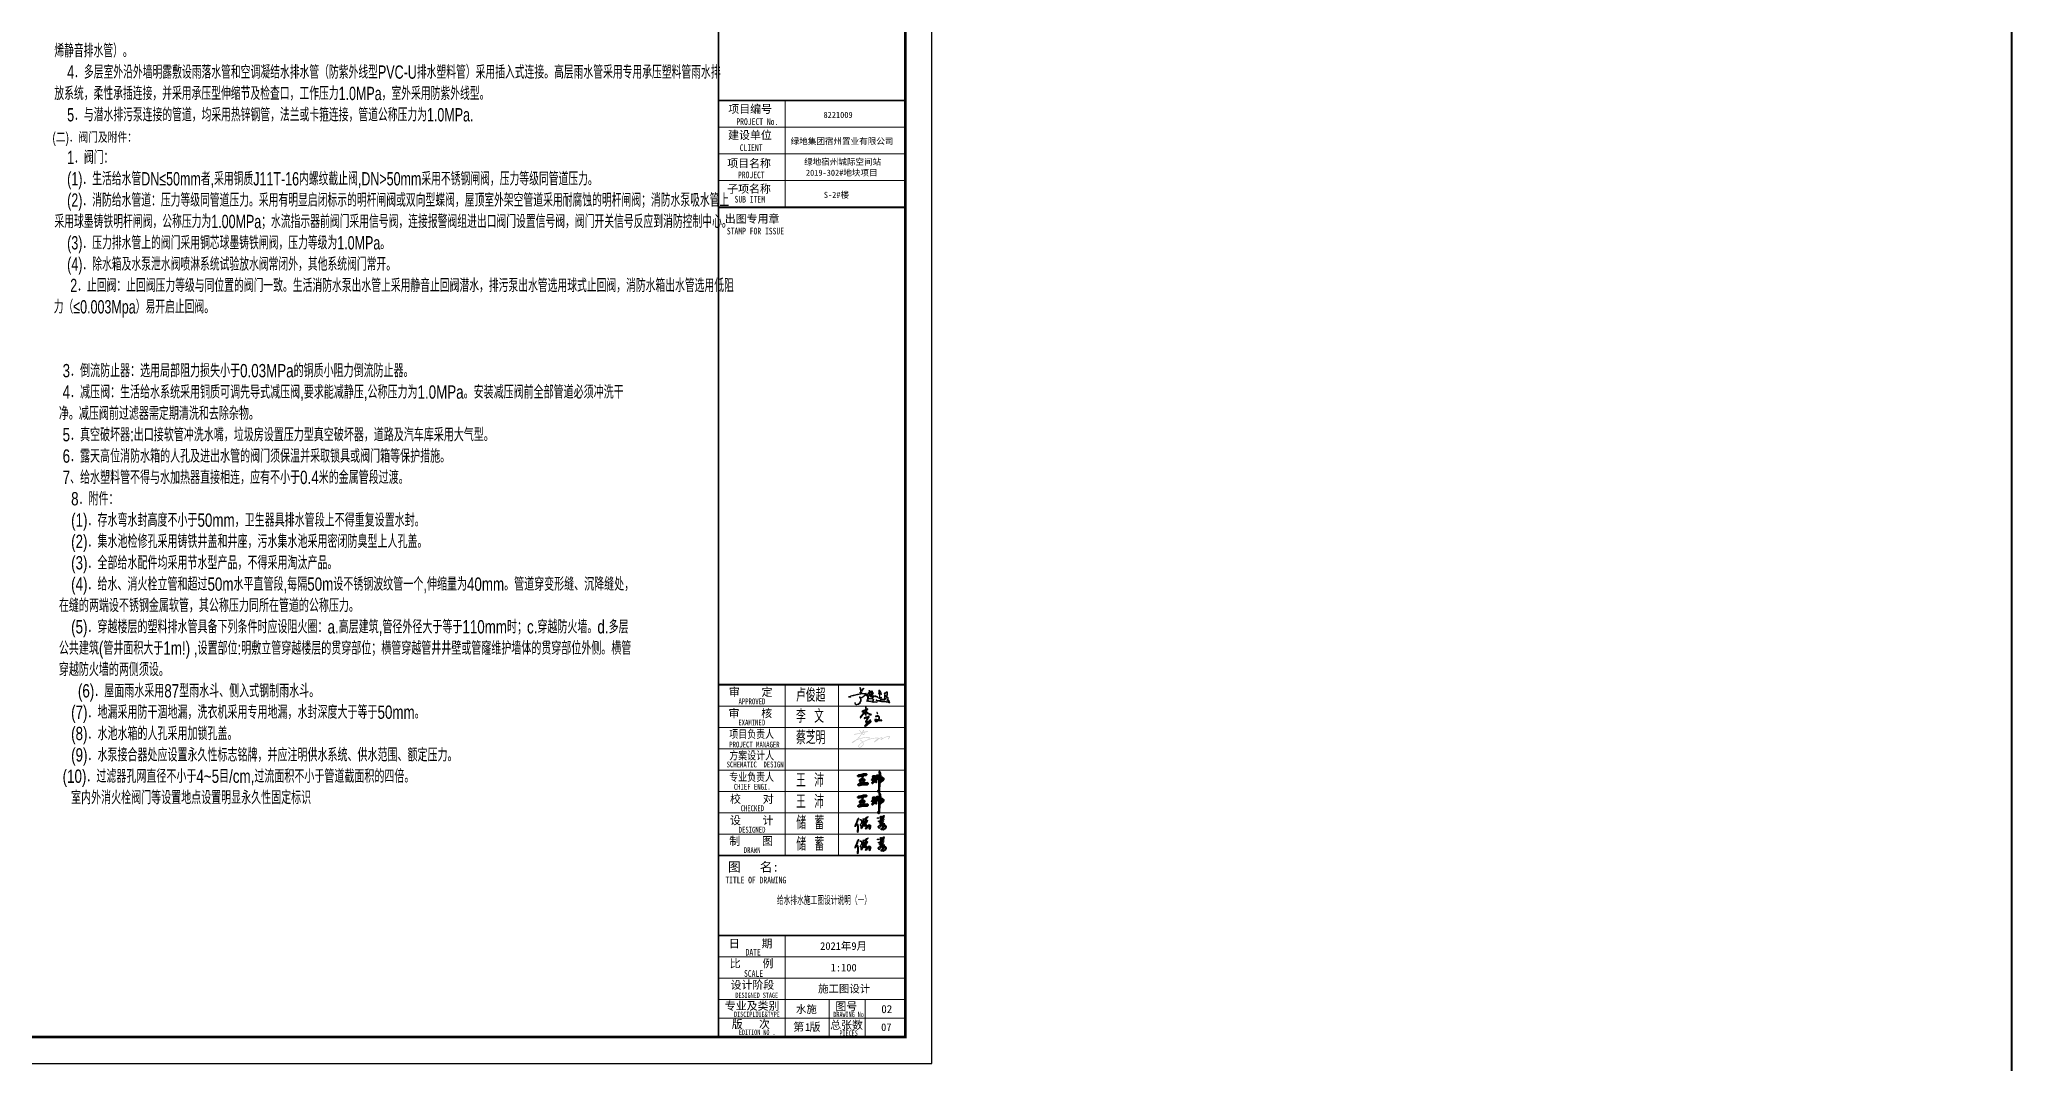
# Model space of a CAD drawing. Extents: x 1382187 to 1725648, y 860327 to 1571294.
# Drawn here: x 1523031 to 1596975, y 1357317 to 1395707 of the extents above; entities that cross this region are included whole.
import ezdxf
from ezdxf.enums import TextEntityAlignment as Align

# ---------------------------------------------------------------- set-up
doc = ezdxf.new("R2010")
doc.units = 0
doc.header["$LTSCALE"] = 1000
doc.header["$MEASUREMENT"] = 0
doc.linetypes.add('DASH', pattern=[0.35, 0.25, -0.1])
for name, color, linetype in [('0s_水标注', 7, 'Continuous'), ('C-Sheet-图框', 101, 'Continuous'), ('图框', 140, 'Continuous'), ('图签文字', 147, 'Continuous'), ('电子签名-李文', 7, 'DASH'), ('签名-水', 7, 'Continuous')]:
    doc.layers.add(name, color=color, linetype=linetype)
for name, color, linetype, lineweight in [('ZC', 6, 'Continuous', 40), ('图签', 147, 'Continuous', 18), ('签名', 7, 'Continuous', 18)]:
    doc.layers.add(name, color=color, linetype=linetype, lineweight=lineweight)
doc.styles.add('hztxt', font='a.shx', dxfattribs={"width": 0.75, "bigfont": 'hztxt.shx'})
doc.styles.add('宋体', font='', dxfattribs={"height": 50})
doc.styles.add('建筑图签-1', font='simhei.ttf', dxfattribs={"width": 0.7})
doc.styles.add('建筑图签-2', font='TXT.shx', dxfattribs={"width": 0.5, "bigfont": 'HZTXT.shx'})
doc.styles.get('宋体').set_extended_font_data('SimSun')

# ---------------------------------------------------------------- blocks, each defined once
blk = doc.blocks.new('GDGDGRDGDRGDR')
at = {"layer": '图框'}
blk.add_lwpolyline([(148133, -148204), (190183, -148204), (190183, -118504), (148133, -118504)], close=True, dxfattribs=at)
at = {"layer": '图框', "const_width": 50}
blk.add_lwpolyline([(149383, -147704), (189683, -147704), (189683, -119004), (149383, -119004)], close=True, dxfattribs=at)
blk = doc.blocks.new('ljc')
at = {"linetype": 'Continuous'}
h = blk.add_hatch(color=0, dxfattribs=at)
h.paths.add_polyline_path([(2023, 1568), (2019, 1564), (2020, 1562), (2024, 1562), (2022, 1552), (1955, 1538), (1933, 1530), (1930, 1527), (1929, 1525), (1931, 1523), (1944, 1524), (1946, 1526), (1942, 1528), (1960, 1535), (1967, 1535), (1975, 1538), (1985, 1539), (1998, 1543), (2010, 1544), (2018, 1547), (2025, 1546), (2035, 1549), (2061, 1550), (2052, 1537), (2042, 1528), (2028, 1521), (2023, 1521), (2018, 1526), (2015, 1527), (2013, 1525), (2013, 1521), (2019, 1516), (2022, 1508), (2022, 1494), (2012, 1477), (2000, 1469), (1988, 1467), (1982, 1473), (1980, 1480), (1978, 1482), (1978, 1475), (1981, 1468), (1988, 1463), (1994, 1463), (2005, 1467), (2018, 1478), (2027, 1493), (2028, 1504), (2025, 1517), (2033, 1518), (2054, 1533), (2067, 1549), (2067, 1552), (2064, 1555), (2029, 1553), (2036, 1575), (2049, 1591), (2047, 1593), (2043, 1592), (2028, 1573), (2025, 1589), (2021, 1597), (2018, 1599), (2017, 1597), (2020, 1590)])
h.paths.add_polyline_path([(2081, 1522), (2081, 1528), (2075, 1541), (2093, 1562), (2097, 1572), (2094, 1577), (2087, 1576), (2089, 1572), (2092, 1572), (2091, 1567), (2080, 1551), (2066, 1537), (2065, 1535), (2067, 1533), (2073, 1535), (2077, 1523), (2077, 1513), (2072, 1496), (2072, 1492), (2074, 1490), (2078, 1494), (2083, 1510), (2099, 1510), (2119, 1507), (2119, 1500), (2116, 1496), (2108, 1493), (2087, 1496), (2084, 1492), (2087, 1489), (2103, 1488), (2122, 1483), (2140, 1484), (2148, 1482), (2152, 1486), (2152, 1491), (2148, 1488), (2125, 1488), (2114, 1490), (2124, 1499), (2126, 1509), (2121, 1512), (2119, 1511), (2108, 1514), (2124, 1523), (2132, 1532), (2130, 1535), (2121, 1536), (2115, 1533), (2109, 1533), (2123, 1555), (2121, 1559), (2114, 1557), (2116, 1564), (2115, 1569), (2111, 1573), (2105, 1572), (2093, 1554)])
h.paths.add_polyline_path([(2089, 1535), (2097, 1535), (2112, 1551), (2116, 1552), (2111, 1543), (2099, 1528), (2101, 1526), (2114, 1528), (2121, 1531), (2124, 1530), (2118, 1524), (2101, 1515), (2084, 1514), (2084, 1518)], flags=16)
h.paths.add_polyline_path([(2093, 1537), (2095, 1540), (2103, 1546), (2096, 1537)], flags=16)
h.paths.add_polyline_path([(2093, 1544), (2094, 1549), (2106, 1568), (2109, 1569), (2111, 1567), (2108, 1554), (2104, 1550)], flags=16)
h.paths.add_polyline_path([(2141, 1534), (2138, 1533), (2137, 1531), (2142, 1527), (2155, 1522), (2158, 1523), (2153, 1528)])
h.paths.add_polyline_path([(2175, 1522), (2173, 1524), (2172, 1546), (2183, 1545), (2185, 1547), (2183, 1557), (2178, 1566), (2177, 1561), (2180, 1556), (2181, 1550), (2175, 1550), (2170, 1554), (2169, 1574), (2171, 1574), (2175, 1569), (2176, 1571), (2170, 1579), (2167, 1579), (2165, 1577), (2164, 1562), (2166, 1553), (2163, 1553), (2162, 1551), (2167, 1547), (2169, 1537), (2169, 1524), (2166, 1521), (2165, 1517), (2168, 1513), (2170, 1513), (2173, 1517), (2180, 1517), (2178, 1502), (2175, 1500), (2167, 1499), (2175, 1496), (2180, 1497), (2183, 1500), (2184, 1511), (2187, 1521), (2185, 1523)])
h.paths.add_polyline_path([(2233, 1542), (2233, 1564), (2231, 1567), (2215, 1558), (2210, 1557), (2206, 1552), (2211, 1548), (2211, 1551), (2229, 1560), (2228, 1542), (2227, 1537), (2224, 1533), (2220, 1534), (2213, 1542), (2211, 1543), (2209, 1541), (2209, 1508), (2189, 1508), (2187, 1506), (2191, 1503), (2213, 1503), (2217, 1511), (2222, 1516), (2232, 1518), (2234, 1513), (2234, 1505), (2227, 1505), (2232, 1502), (2232, 1500), (2228, 1497), (2229, 1493), (2239, 1495), (2243, 1489), (2243, 1486), (2212, 1492), (2189, 1492), (2179, 1494), (2176, 1496), (2167, 1496), (2164, 1498), (2154, 1499), (2147, 1503), (2144, 1503), (2143, 1501), (2144, 1498), (2153, 1494), (2174, 1491), (2186, 1487), (2211, 1487), (2222, 1484), (2230, 1484), (2243, 1480), (2249, 1480), (2251, 1482), (2244, 1496), (2246, 1499), (2238, 1503), (2239, 1513), (2237, 1520), (2233, 1523), (2224, 1522), (2214, 1516), (2212, 1522), (2213, 1536), (2220, 1530), (2228, 1530), (2230, 1532)])
at = {"color": 0, "linetype": 'Continuous', "elevation": 16426272}
for points in [[(1930, 1527), (1929, 1525), (1931, 1523), (1944, 1524), (1946, 1526), (1942, 1528), (1960, 1535), (1967, 1535), (1975, 1538), (1985, 1539), (1998, 1543), (2010, 1544), (2018, 1547), (2025, 1546), (2035, 1549), (2061, 1550), (2052, 1537), (2042, 1528), (2028, 1521), (2023, 1521), (2018, 1526), (2015, 1527), (2013, 1525), (2013, 1521), (2019, 1516), (2022, 1508), (2022, 1494), (2012, 1477), (2000, 1469), (1988, 1467), (1982, 1473), (1980, 1480), (1978, 1482), (1978, 1475), (1981, 1468), (1988, 1463), (1994, 1463), (2005, 1467), (2018, 1478), (2027, 1493), (2028, 1504), (2025, 1517), (2033, 1518), (2054, 1533), (2067, 1549), (2067, 1552), (2064, 1555), (2029, 1553), (2036, 1575), (2049, 1591), (2047, 1593), (2043, 1592), (2028, 1573), (2025, 1589), (2021, 1597), (2018, 1599), (2017, 1597), (2020, 1590), (2023, 1568), (2019, 1564), (2020, 1562), (2024, 1562), (2022, 1552), (1955, 1538), (1933, 1530), (1930, 1527)], [(2016, 1561), (2015, 1560), (2017, 1560), (2016, 1561)], [(2017, 1562), (2016, 1561), (2019, 1561), (2017, 1562)], [(2066, 1537), (2065, 1535), (2067, 1533), (2073, 1535), (2077, 1523), (2077, 1513), (2072, 1496), (2072, 1492), (2074, 1490), (2078, 1494), (2083, 1510), (2099, 1510), (2119, 1507), (2119, 1500), (2116, 1496), (2108, 1493), (2087, 1496), (2084, 1492), (2087, 1489), (2103, 1488), (2122, 1483), (2140, 1484), (2148, 1482), (2152, 1486), (2152, 1491), (2148, 1488), (2125, 1488), (2114, 1490), (2124, 1499), (2126, 1509), (2121, 1512), (2119, 1511), (2108, 1514), (2124, 1523), (2132, 1532), (2130, 1535), (2121, 1536), (2115, 1533), (2109, 1533), (2123, 1555), (2121, 1559), (2114, 1557), (2116, 1564), (2115, 1569), (2111, 1573), (2105, 1572), (2093, 1554), (2081, 1522), (2081, 1528), (2075, 1541), (2093, 1562), (2097, 1572), (2094, 1577), (2087, 1576), (2089, 1572), (2092, 1572), (2091, 1567), (2080, 1551), (2066, 1537)], [(2084, 1514), (2084, 1518), (2089, 1535), (2097, 1535), (2112, 1551), (2116, 1552), (2111, 1543), (2099, 1528), (2101, 1526), (2114, 1528), (2121, 1531), (2124, 1530), (2118, 1524), (2101, 1515), (2084, 1514)], [(2093, 1544), (2094, 1549), (2106, 1568), (2109, 1569), (2111, 1567), (2108, 1554), (2104, 1550), (2093, 1544)], [(2093, 1537), (2095, 1540), (2103, 1546), (2096, 1537), (2093, 1537)], [(2144, 1503), (2143, 1501), (2144, 1498), (2153, 1494), (2174, 1491), (2186, 1487), (2211, 1487), (2222, 1484), (2230, 1484), (2243, 1480), (2249, 1480), (2251, 1482), (2244, 1496), (2246, 1499), (2238, 1503), (2239, 1513), (2237, 1520), (2233, 1523), (2224, 1522), (2214, 1516), (2212, 1522), (2213, 1536), (2220, 1530), (2228, 1530), (2230, 1532), (2233, 1542), (2233, 1564), (2231, 1567), (2215, 1558), (2210, 1557), (2206, 1552), (2211, 1548), (2211, 1551), (2229, 1560), (2228, 1542), (2227, 1537), (2224, 1533), (2220, 1534), (2213, 1542), (2211, 1543), (2209, 1541), (2209, 1508), (2189, 1508), (2187, 1506), (2191, 1503), (2213, 1503), (2217, 1511), (2222, 1516), (2232, 1518), (2234, 1513), (2234, 1505), (2227, 1505), (2232, 1502), (2232, 1500), (2228, 1497), (2229, 1493), (2239, 1495), (2243, 1489), (2243, 1486), (2212, 1492), (2189, 1492), (2179, 1494), (2176, 1496), (2167, 1496), (2164, 1498), (2154, 1499), (2147, 1503), (2144, 1503)], [(2163, 1553), (2162, 1551), (2167, 1547), (2169, 1537), (2169, 1524), (2166, 1521), (2165, 1517), (2168, 1513), (2170, 1513), (2173, 1517), (2180, 1517), (2178, 1502), (2175, 1500), (2167, 1499), (2175, 1496), (2180, 1497), (2183, 1500), (2184, 1511), (2187, 1521), (2185, 1523), (2175, 1522), (2173, 1524), (2172, 1546), (2183, 1545), (2185, 1547), (2183, 1557), (2178, 1566), (2177, 1561), (2180, 1556), (2181, 1550), (2175, 1550), (2170, 1554), (2169, 1574), (2171, 1574), (2175, 1569), (2176, 1571), (2170, 1579), (2167, 1579), (2165, 1577), (2164, 1562), (2166, 1553), (2163, 1553)], [(2177, 1569), (2176, 1570), (2175, 1567), (2177, 1565), (2177, 1569)], [(2138, 1533), (2137, 1531), (2142, 1527), (2155, 1522), (2158, 1523), (2153, 1528), (2141, 1534), (2138, 1533)]]:
    blk.add_lwpolyline(points, dxfattribs=at)
blk = doc.blocks.new('A$C44B256A7')
at = {"layer": '电子签名-李文'}
h = blk.add_hatch(color=0, dxfattribs=at)
h.dxf.hatch_style = 1
h.paths.add_polyline_path([(934, -1198), (941, -1210), (956, -1216), (968, -1207), (992, -1199), (1012, -1194), (1037, -1192), (1054, -1200), (1076, -1215), (1093, -1230), (1096, -1243), (1095, -1265), (1092, -1286), (1086, -1310), (1075, -1335), (1059, -1365), (1039, -1388), (1024, -1405), (1007, -1416), (991, -1423), (973, -1429), (958, -1429), (945, -1423), (936, -1414), (927, -1402), (919, -1391), (910, -1376), (910, -1366), (915, -1361), (935, -1366), (957, -1369), (977, -1373), (1002, -1377), (1020, -1380), (1055, -1386), (1075, -1389), (1102, -1393), (1140, -1392), (1169, -1396), (1199, -1396), (1222, -1404), (1226, -1395), (1230, -1384), (1221, -1380), (1202, -1379), (1168, -1378), (1110, -1373), (1073, -1371), (1046, -1369), (997, -1351), (972, -1349), (946, -1344), (925, -1342), (903, -1340), (893, -1348), (890, -1366), (894, -1381), (897, -1390), (916, -1418), (935, -1434), (951, -1442), (978, -1445), (993, -1442), (1013, -1435), (1029, -1424), (1042, -1415), (1055, -1395), (1073, -1371), (1079, -1362), (1095, -1333), (1111, -1306), (1111, -1281), (1114, -1251), (1116, -1233), (1101, -1208), (1084, -1194), (1069, -1182), (1055, -1176), (1037, -1171), (1016, -1172), (990, -1176), (970, -1183), (958, -1186), (940, -1186), (934, -1191)])
h.paths.add_polyline_path([(987, -1030), (1007, -1049), (1020, -1066), (1032, -1071), (1036, -1064), (1030, -1052), (1020, -1039), (1013, -1028), (1006, -1017), (992, -1016), (986, -1024)])
h.paths.add_polyline_path([(395, -1278), (403, -1295), (420, -1295), (516, -1261), (580, -1237), (606, -1225), (604, -1242), (569, -1289), (521, -1338), (502, -1370), (469, -1415), (459, -1437), (466, -1461), (473, -1463), (505, -1473), (561, -1464), (589, -1463), (635, -1455), (656, -1452), (683, -1449), (699, -1446), (687, -1462), (666, -1475), (650, -1485), (642, -1496), (607, -1527), (583, -1544), (580, -1546), (575, -1557), (545, -1583), (532, -1592), (516, -1602), (509, -1608), (462, -1636), (449, -1640), (446, -1634), (474, -1608), (494, -1591), (506, -1568), (523, -1548), (531, -1543), (553, -1516), (584, -1491), (603, -1465), (635, -1430), (668, -1402), (694, -1383), (693, -1366), (669, -1376), (650, -1395), (619, -1417), (594, -1442), (569, -1472), (533, -1499), (492, -1545), (460, -1590), (425, -1625), (417, -1648), (432, -1658), (463, -1657), (488, -1643), (516, -1628), (543, -1606), (571, -1586), (603, -1554), (635, -1533), (664, -1502), (690, -1485), (715, -1464), (726, -1446), (732, -1424), (710, -1420), (656, -1427), (590, -1434), (534, -1446), (510, -1444), (492, -1444), (486, -1428), (519, -1384), (565, -1324), (604, -1274), (630, -1231), (626, -1201), (589, -1206), (563, -1218), (528, -1229), (519, -1232), (499, -1236), (473, -1243), (448, -1253), (428, -1261), (405, -1271), (394, -1276)])
edge = h.paths.add_edge_path()
edge.add_line((470, -744), (463, -751))
edge.add_line((479, -744), (470, -744))
edge.add_line((486, -757), (479, -744))
edge.add_line((488, -983), (488, -948))
edge.add_line((505, -985), (488, -983))
edge.add_line((531, -998), (505, -985))
edge.add_line((559, -1019), (531, -998))
edge.add_line((586, -1042), (559, -1019))
edge.add_line((649, -1079), (586, -1042))
edge.add_line((698, -1095), (649, -1079))
edge.add_line((735, -1105), (698, -1095))
edge.add_line((727, -1120), (735, -1105))
edge.add_line((692, -1122), (727, -1120))
edge.add_line((655, -1122), (692, -1122))
edge.add_line((675, -1107), (655, -1122))
edge.add_line((627, -1093), (675, -1107))
edge.add_line((570, -1058), (627, -1093))
edge.add_line((495, -1007), (570, -1058))
edge.add_line((490, -1012), (495, -1007))
edge.add_line((495, -1144), (490, -1012))
edge.add_line((491, -1152), (495, -1144))
edge.add_line((471, -1149), (491, -1152))
edge.add_line((413, -1057), (471, -1149))
edge.add_line((371, -1021), (413, -1057))
edge.add_line((341, -1002), (371, -1021))
edge.add_line((314, -991), (341, -1002))
edge.add_line((286, -969), (314, -991))
edge.add_line((297, -954), (286, -969))
edge.add_line((497, -860), (487, -865))
edge.add_line((563, -849), (497, -860))
edge.add_line((565, -866), (563, -849))
edge.add_line((448, -990), (471, -966))
edge.add_line((239, -1246), (448, -990))
edge.add_line((247, -1268), (239, -1246))
edge.add_line((227, -1272), (247, -1268))
edge.add_line((213, -1252), (227, -1272))
edge.add_line((221, -1213), (213, -1252))
edge.add_line((366, -1049), (221, -1213))
edge.add_line((531, -873), (487, -920))
edge.add_line((523, -874), (531, -873))
edge.add_line((444, -905), (468, -895))
edge.add_line((350, -952), (444, -905))
edge.add_line((322, -977), (350, -952))
edge.add_line((376, -998), (322, -977))
edge.add_line((410, -1028), (376, -998))
edge.add_line((430, -1046), (410, -1028))
edge.add_line((458, -1093), (430, -1046))
edge.add_line((476, -1116), (458, -1093))
edge.add_line((463, -751), (470, -938))
h = blk.add_hatch(color=0, dxfattribs=at)
h.dxf.hatch_style = 1
h.paths.add_polyline_path([(322, -977), (350, -952), (444, -905), (468, -895), (468, -874), (297, -954), (286, -969), (314, -991), (341, -1002), (371, -1021), (383, -1031), (397, -1017), (376, -998)])
h = blk.add_hatch(color=0, dxfattribs=at)
h.dxf.hatch_style = 1
h.paths.add_polyline_path([(470, -938), (397, -1017), (414, -1031), (448, -990), (471, -966), (476, -1116), (458, -1093), (430, -1046), (414, -1032), (401, -1047), (413, -1057), (471, -1149), (491, -1152), (495, -1144), (490, -1012), (495, -1007), (570, -1058), (627, -1093), (675, -1107), (655, -1122), (692, -1122), (727, -1120), (735, -1105), (698, -1095), (649, -1079), (586, -1042), (559, -1019), (531, -998), (505, -985), (488, -983), (488, -948), (565, -866), (563, -849), (497, -860), (487, -865), (486, -757), (479, -744), (470, -744), (463, -751)])
h.paths.add_polyline_path([(487, -888), (535, -869), (487, -920)], flags=16)
h = blk.add_hatch(color=0, dxfattribs=at)
h.dxf.hatch_style = 1
h.paths.add_polyline_path([(401, -1047), (383, -1031), (366, -1049), (221, -1213), (213, -1252), (227, -1272), (247, -1268), (239, -1246)])
h.paths.add_polyline_path([(414, -1032), (410, -1028), (397, -1017), (383, -1031), (401, -1047)])
h = blk.add_hatch(color=0, dxfattribs=at)
h.dxf.hatch_style = 1
h.paths.add_polyline_path([(604, -1432), (594, -1442), (576, -1464), (589, -1463), (607, -1460), (636, -1429)])
h.paths.add_polyline_path([(1055, -1386), (1061, -1387), (1073, -1371), (1055, -1370), (1043, -1384)])
at = {"layer": '电子签名-李文', "color": 0}
for p, q in [((468, -874, 0), (297, -954, 0)), ((350, -952, 0), (444, -905, 0)), ((444, -905, 0), (468, -895, 0)), ((470, -744, 0), (463, -751, 0)), ((463, -751, 0), (470, -938, 0)), ((479, -744, 0), (470, -744, 0)), ((486, -757, 0), (479, -744, 0)), ((487, -865, 0), (486, -757, 0)), ((497, -860, 0), (487, -865, 0)), ((531, -873, 0), (487, -920, 0)), ((487, -888, 0), (523, -874, 0)), ((487, -920, 0), (487, -888, 0)), ((488, -948, 0), (565, -866, 0)), ((563, -849, 0), (497, -860, 0)), ((523, -874, 0), (531, -873, 0)), ((565, -866, 0), (563, -849, 0)), ((221, -1213, 0), (213, -1252, 0)), ((213, -1252, 0), (227, -1272, 0)), ((366, -1049, 0), (221, -1213, 0)), ((227, -1272, 0), (247, -1268, 0)), ((239, -1246, 0), (448, -990, 0)), ((247, -1268, 0), (239, -1246, 0)), ((297, -954, 0), (286, -969, 0)), ((286, -969, 0), (314, -991, 0)), ((314, -991, 0), (341, -1002, 0)), ((322, -977, 0), (350, -952, 0)), ((376, -998, 0), (322, -977, 0)), ((341, -1002, 0), (371, -1021, 0)), ((470, -938, 0), (366, -1049, 0)), ((371, -1021, 0), (413, -1057, 0)), ((410, -1028, 0), (376, -998, 0)), ((430, -1046, 0), (410, -1028, 0)), ((413, -1057, 0), (471, -1149, 0)), ((458, -1093, 0), (430, -1046, 0)), ((448, -990, 0), (471, -966, 0)), ((476, -1116, 0), (458, -1093, 0)), ((471, -966, 0), (476, -1116, 0)), ((471, -1149, 0), (491, -1152, 0)), ((488, -983, 0), (488, -948, 0)), ((505, -985, 0), (488, -983, 0)), ((490, -1012, 0), (495, -1007, 0)), ((495, -1144, 0), (490, -1012, 0)), ((491, -1152, 0), (495, -1144, 0)), ((495, -1007, 0), (570, -1058, 0)), ((531, -998, 0), (505, -985, 0)), ((559, -1019, 0), (531, -998, 0)), ((586, -1042, 0), (559, -1019, 0)), ((570, -1058, 0), (627, -1093, 0)), ((649, -1079, 0), (586, -1042, 0)), ((627, -1093, 0), (675, -1107, 0)), ((698, -1095, 0), (649, -1079, 0)), ((675, -1107, 0), (655, -1122, 0)), ((655, -1122, 0), (692, -1122, 0)), ((692, -1122, 0), (727, -1120, 0)), ((735, -1105, 0), (698, -1095, 0)), ((727, -1120, 0), (735, -1105, 0))]:
    blk.add_line(p, q, dxfattribs=at)
at = {"layer": '电子签名-李文', "color": 0, "elevation": 0}
for points in [[(395, -1278), (403, -1295), (420, -1295), (516, -1261), (580, -1237), (606, -1225), (604, -1242), (569, -1289), (521, -1338), (502, -1370), (469, -1415), (459, -1437), (466, -1461), (473, -1463), (505, -1473), (561, -1464), (589, -1463), (635, -1455), (656, -1452), (683, -1449), (699, -1446), (687, -1462), (666, -1475), (650, -1485), (642, -1496), (607, -1527), (583, -1544), (580, -1546), (575, -1557), (545, -1583), (532, -1592), (516, -1602), (509, -1608), (462, -1636), (449, -1640), (446, -1634), (474, -1608), (494, -1591), (506, -1568), (523, -1548), (531, -1543), (553, -1516), (584, -1491), (603, -1465), (635, -1430), (668, -1402), (694, -1383), (693, -1366), (669, -1376), (650, -1395), (619, -1417), (594, -1442), (569, -1472), (533, -1499), (492, -1545), (460, -1590), (425, -1625), (417, -1648), (432, -1658), (463, -1657), (488, -1643), (516, -1628), (543, -1606), (571, -1586), (603, -1554), (635, -1533), (664, -1502), (690, -1485), (715, -1464), (726, -1446), (732, -1424), (710, -1420), (656, -1427), (590, -1434), (534, -1446), (510, -1444), (492, -1444), (486, -1428), (519, -1384), (565, -1324), (604, -1274), (630, -1231), (626, -1201), (589, -1206), (563, -1218), (528, -1229), (519, -1232), (499, -1236), (473, -1243), (448, -1253), (428, -1261), (405, -1271), (394, -1276), (395, -1278)], [(934, -1198), (941, -1210), (956, -1216), (968, -1207), (992, -1199), (1012, -1194), (1037, -1192), (1054, -1200), (1076, -1215), (1093, -1230), (1096, -1243), (1095, -1265), (1092, -1286), (1086, -1310), (1075, -1335), (1059, -1365), (1039, -1388), (1024, -1405), (1007, -1416), (991, -1423), (973, -1429), (958, -1429), (945, -1423), (936, -1414), (927, -1402), (919, -1391), (910, -1376), (910, -1366), (915, -1361), (935, -1366), (957, -1369), (977, -1373), (1002, -1377), (1020, -1380), (1055, -1386), (1075, -1389), (1102, -1393), (1140, -1392), (1169, -1396), (1199, -1396), (1222, -1404), (1226, -1395), (1230, -1384), (1221, -1380), (1202, -1379), (1168, -1378), (1110, -1373), (1073, -1371), (1046, -1369), (997, -1351), (972, -1349), (946, -1344), (925, -1342), (903, -1340), (893, -1348), (890, -1366), (894, -1381), (897, -1390), (916, -1418), (935, -1434), (951, -1442), (978, -1445), (993, -1442), (1013, -1435), (1029, -1424), (1042, -1415), (1055, -1395), (1073, -1371), (1079, -1362), (1095, -1333), (1111, -1306), (1111, -1281), (1114, -1251), (1116, -1233), (1101, -1208), (1084, -1194), (1069, -1182), (1055, -1176), (1037, -1171), (1016, -1172), (990, -1176), (970, -1183), (958, -1186), (940, -1186), (934, -1191), (934, -1198)], [(987, -1030), (1007, -1049), (1020, -1066), (1032, -1071), (1036, -1064), (1030, -1052), (1020, -1039), (1013, -1028), (1006, -1017), (992, -1016), (986, -1024), (987, -1030)]]:
    blk.add_lwpolyline(points, dxfattribs=at)
blk = doc.blocks.new('王沛')
h = blk.add_hatch(color=7)
h.paths.add_polyline_path([(205, 110), (204, 111), (202, 111), (187, 96), (190, 92), (198, 100)])
h.paths.add_polyline_path([(141, 110), (141, 111), (143, 110), (140, 108)], flags=16)
h.paths.add_polyline_path([(130, 110), (135, 110), (134, 102), (129, 107)], flags=16)
h.paths.add_polyline_path([(232, 120), (238, 120), (243, 118), (243, 115), (233, 103), (230, 103), (229, 113), (230, 119)], flags=16)
h.paths.add_polyline_path([(206, 120), (205, 121), (201, 121), (187, 114), (186, 111), (191, 109), (201, 115), (205, 115), (207, 117)])
h.paths.add_polyline_path([(206, 130), (205, 131), (193, 131), (191, 128), (196, 125), (203, 124), (207, 127)])
h.paths.add_polyline_path([(159, 141), (158, 142), (144, 141), (126, 136), (118, 136), (113, 132), (115, 129), (137, 133), (136, 116), (130, 115), (123, 110), (123, 108), (130, 99), (114, 86), (120, 83), (140, 88), (165, 88), (168, 91), (168, 93), (165, 96), (128, 92), (135, 97), (138, 97), (148, 107), (150, 111), (148, 114), (141, 116), (141, 129), (144, 135), (158, 136), (161, 139)])
h.paths.add_polyline_path([(229, 153), (228, 154), (225, 153), (227, 137), (225, 135), (215, 135), (212, 132), (214, 130), (226, 130), (225, 123), (222, 123), (213, 118), (218, 127), (217, 128), (213, 126), (209, 121), (207, 110), (208, 99), (210, 98), (212, 100), (212, 113), (220, 117), (226, 118), (224, 105), (223, 62), (222, 55), (219, 54), (222, 49), (225, 49), (227, 51), (228, 98), (233, 98), (245, 108), (249, 115), (249, 119), (242, 124), (230, 125), (231, 130), (234, 132), (234, 134), (231, 136), (232, 144)])
at = {"color": 7, "linetype": 'Continuous', "elevation": 7849739}
for points in [[(159, 141), (158, 142), (144, 141), (126, 136), (118, 136), (113, 132), (115, 129), (137, 133), (136, 116), (130, 115), (123, 110), (123, 108), (130, 99), (114, 86), (120, 83), (140, 88), (165, 88), (168, 91), (168, 93), (165, 96), (128, 92), (135, 97), (138, 97), (148, 107), (150, 111), (148, 114), (141, 116), (141, 129), (144, 135), (158, 136), (161, 139), (159, 141)], [(130, 110), (135, 110), (134, 102), (129, 107), (130, 110)], [(141, 110), (141, 111), (143, 110), (140, 108), (141, 110)], [(206, 120), (205, 121), (201, 121), (187, 114), (186, 111), (191, 109), (201, 115), (205, 115), (207, 117), (206, 120)], [(205, 110), (204, 111), (202, 111), (187, 96), (190, 92), (198, 100), (205, 110)], [(206, 130), (205, 131), (193, 131), (191, 128), (196, 125), (203, 124), (207, 127), (206, 130)], [(229, 153), (228, 154), (225, 153), (227, 137), (225, 135), (215, 135), (212, 132), (214, 130), (226, 130), (225, 123), (222, 123), (213, 118), (218, 127), (217, 128), (213, 126), (209, 121), (207, 110), (208, 99), (210, 98), (212, 100), (212, 113), (220, 117), (226, 118), (224, 105), (223, 62), (222, 55), (219, 54), (222, 49), (225, 49), (227, 51), (228, 98), (233, 98), (245, 108), (249, 115), (249, 119), (242, 124), (230, 125), (231, 130), (234, 132), (234, 134), (231, 136), (232, 144), (229, 153)], [(232, 120), (238, 120), (243, 118), (243, 115), (233, 103), (230, 103), (229, 113), (230, 119), (232, 120)]]:
    blk.add_lwpolyline(points, dxfattribs=at)
blk = doc.blocks.new('jhsarg')
at = {"linetype": 'Continuous'}
h = blk.add_hatch(color=256, dxfattribs=at)
h.paths.add_polyline_path([(376, 273), (367, 254), (365, 243), (363, 241), (364, 239), (365, 238), (368, 247), (367, 248), (377, 269), (385, 292), (389, 297), (387, 299), (382, 293)])
h.paths.add_polyline_path([(382, 251), (377, 258), (375, 258), (374, 256), (379, 251), (382, 238), (381, 200), (383, 199), (385, 213), (384, 242)])
h.paths.add_polyline_path([(411, 284), (404, 289), (400, 288), (400, 285), (405, 283), (406, 284), (410, 279), (410, 270), (405, 259), (408, 261), (412, 269), (413, 279)], flags=17)
h.paths.add_polyline_path([(442, 296), (453, 305), (455, 310), (448, 304), (440, 304), (438, 298), (434, 295), (425, 293), (419, 294), (417, 292), (421, 286), (421, 272), (418, 255), (411, 236), (409, 238), (409, 243), (406, 250), (401, 255), (398, 255), (398, 253), (404, 248), (406, 244), (406, 228), (409, 224), (411, 226), (415, 235), (422, 269), (422, 289), (436, 293), (436, 285), (427, 261), (430, 260), (434, 268), (440, 275), (442, 273), (439, 265), (425, 242), (429, 241), (430, 247), (434, 251), (436, 251), (439, 247), (440, 235), (437, 223), (441, 222), (452, 241), (458, 247), (464, 250), (467, 247), (467, 244), (461, 230), (461, 223), (465, 220), (468, 225), (471, 239), (470, 241), (472, 245), (467, 252), (462, 253), (452, 246), (443, 233), (442, 248), (439, 254), (436, 256), (440, 261), (449, 281), (448, 284), (446, 284), (440, 280), (438, 277), (436, 278)])
h.paths.add_polyline_path([(546, 311), (541, 311), (540, 308), (542, 305), (540, 303), (527, 300), (519, 300), (518, 298), (522, 295), (528, 298), (540, 300), (542, 295), (541, 284), (538, 281), (525, 276), (528, 273), (539, 278), (542, 277), (544, 280), (548, 282), (552, 279), (547, 274), (532, 265), (533, 263), (536, 263), (549, 271), (551, 270), (543, 261), (537, 257), (539, 252), (531, 247), (524, 239), (524, 235), (529, 234), (529, 229), (532, 227), (534, 229), (535, 236), (547, 247), (554, 250), (566, 250), (571, 244), (558, 236), (556, 237), (556, 241), (558, 246), (553, 246), (554, 234), (545, 223), (545, 218), (547, 216), (560, 215), (573, 224), (580, 235), (580, 241), (578, 246), (568, 254), (566, 259), (567, 261), (562, 263), (561, 261), (565, 255), (564, 253), (552, 253), (541, 247), (537, 243), (535, 244), (538, 249), (555, 262), (554, 265), (551, 265), (552, 267), (554, 265), (553, 268), (561, 276), (561, 278), (557, 281), (564, 287), (564, 289), (558, 291), (563, 304), (565, 317), (562, 317), (560, 313), (548, 308)])
h.paths.add_polyline_path([(559, 309), (559, 300), (555, 299), (551, 302), (547, 300), (549, 297), (553, 296), (551, 290), (545, 285), (543, 288), (544, 289), (545, 302)], flags=16)
h.paths.add_polyline_path([(553, 290), (554, 289), (552, 289)], flags=16)
h.paths.add_polyline_path([(550, 283), (551, 282), (549, 282)], flags=16)
h.paths.add_polyline_path([(554, 284), (555, 283), (553, 283), (554, 282), (552, 282), (553, 283)], flags=16)
h.paths.add_polyline_path([(572, 248), (576, 243), (577, 236), (568, 223), (560, 217), (556, 219), (556, 225), (557, 226), (558, 233), (572, 244)], flags=16)
h.paths.add_polyline_path([(551, 226), (554, 226), (555, 219), (550, 219), (550, 225)], flags=16)
for points in [[(364, 239), (363, 241), (365, 243), (367, 254), (376, 273), (382, 293), (387, 299), (389, 297), (385, 292), (377, 269), (367, 248), (368, 247), (365, 238), (364, 239)], [(398, 253), (398, 255), (401, 255), (406, 250), (409, 243), (409, 238), (411, 236), (418, 255), (421, 272), (421, 286), (417, 292), (419, 294), (425, 293), (434, 295), (438, 298), (440, 304), (448, 304), (455, 310), (453, 305), (442, 296), (436, 278), (438, 277), (440, 280), (446, 284), (448, 284), (449, 281), (440, 261), (436, 256), (439, 254), (442, 248), (443, 233), (452, 246), (462, 253), (467, 252), (472, 245), (470, 241), (471, 239), (468, 225), (465, 220), (461, 223), (461, 230), (467, 244), (467, 247), (464, 250), (458, 247), (452, 241), (441, 222), (437, 223), (440, 235), (439, 247), (436, 251), (434, 251), (430, 247), (429, 241), (425, 242), (439, 265), (442, 273), (440, 275), (434, 268), (430, 260), (427, 261), (436, 285), (436, 293), (422, 289), (422, 269), (415, 235), (411, 226), (409, 224), (406, 228), (406, 244), (404, 248), (398, 253)], [(400, 285), (400, 288), (404, 289), (411, 284), (413, 279), (412, 269), (408, 261), (405, 259), (410, 270), (410, 279), (406, 284), (405, 283), (400, 285)], [(518, 298), (519, 300), (527, 300), (540, 303), (542, 305), (540, 308), (541, 311), (546, 311), (548, 308), (560, 313), (562, 317), (565, 317), (563, 304), (558, 291), (564, 289), (564, 287), (557, 281), (561, 278), (561, 276), (553, 268), (555, 262), (538, 249), (535, 244), (537, 243), (541, 247), (552, 253), (564, 253), (565, 255), (561, 261), (562, 263), (567, 261), (566, 259), (568, 254), (578, 246), (580, 241), (580, 235), (573, 224), (560, 215), (547, 216), (545, 218), (545, 223), (554, 234), (553, 246), (558, 246), (556, 241), (556, 237), (558, 236), (571, 244), (566, 250), (554, 250), (547, 247), (535, 236), (534, 229), (532, 227), (529, 229), (529, 234), (524, 235), (524, 239), (531, 247), (539, 252), (537, 257), (543, 261), (551, 270), (549, 271), (536, 263), (533, 263), (532, 265), (547, 274), (552, 279), (548, 282), (544, 280), (542, 277), (539, 278), (528, 273), (525, 276), (538, 281), (541, 284), (542, 295), (540, 300), (528, 298), (522, 295), (518, 298)], [(544, 289), (543, 288), (545, 285), (551, 290), (553, 296), (549, 297), (547, 300), (551, 302), (555, 299), (559, 300), (559, 309), (545, 302), (544, 289)], [(550, 283), (549, 282), (551, 282), (550, 283)], [(553, 290), (552, 289), (554, 289), (553, 290)], [(553, 283), (552, 282), (554, 282), (553, 283)], [(554, 284), (553, 283), (555, 283), (554, 284)], [(374, 256), (375, 258), (377, 258), (382, 251), (384, 242), (385, 213), (383, 199), (381, 200), (382, 238), (379, 251), (374, 256)], [(551, 226), (550, 225), (550, 219), (555, 219), (554, 226), (551, 226)], [(552, 267), (551, 265), (554, 265), (552, 267)], [(557, 226), (556, 225), (556, 219), (560, 217), (568, 223), (577, 236), (576, 243), (572, 248), (572, 244), (558, 233), (557, 226)]]:
    blk.add_lwpolyline(points, dxfattribs=at)
blk = doc.blocks.new('A$C07C37FD5')
at = {"layer": '签名'}
h = blk.add_hatch(color=2, dxfattribs=at)
h.dxf.hatch_style = 1
h.paths.add_polyline_path([(-1590, 11419), (-1590, 11425), (-1584, 11431), (-1586, 11435), (-1578, 11441), (-1562, 11465), (-1552, 11429)], flags=16)
h.paths.add_polyline_path([(-1608, 11381), (-1608, 11387), (-1598, 11397), (-1588, 11397), (-1562, 11405), (-1548, 11405), (-1546, 11367), (-1550, 11353), (-1554, 11349), (-1566, 11347), (-1594, 11365)], flags=16)
h.paths.add_polyline_path([(-1740, 10879), (-1734, 10909), (-1726, 10917), (-1726, 10925), (-1718, 10929), (-1714, 10945), (-1708, 10947), (-1696, 10961), (-1688, 10965), (-1670, 10989), (-1660, 10991), (-1644, 11007), (-1632, 11013), (-1624, 11023), (-1608, 11027), (-1602, 11033), (-1598, 11033), (-1596, 11025), (-1590, 11019), (-1588, 11001), (-1584, 10993), (-1586, 10963), (-1616, 10919), (-1620, 10919), (-1644, 10895), (-1648, 10895), (-1676, 10875), (-1684, 10875), (-1692, 10869), (-1730, 10869)], flags=16)
h.paths.add_polyline_path([(-1760, 10889), (-1762, 10887), (-1756, 10867), (-1742, 10853), (-1722, 10847), (-1690, 10845), (-1686, 10849), (-1656, 10857), (-1642, 10865), (-1636, 10873), (-1626, 10877), (-1616, 10889), (-1612, 10887), (-1610, 10893), (-1588, 10913), (-1588, 10917), (-1580, 10925), (-1566, 10949), (-1560, 10979), (-1554, 10989), (-1562, 10999), (-1566, 11021), (-1570, 11025), (-1572, 11035), (-1578, 11041), (-1578, 11047), (-1572, 11047), (-1560, 11057), (-1544, 11063), (-1538, 11071), (-1530, 11071), (-1522, 11077), (-1500, 11083), (-1496, 11089), (-1490, 11089), (-1472, 11099), (-1464, 11099), (-1462, 11103), (-1452, 11105), (-1440, 11113), (-1432, 11113), (-1424, 11119), (-1388, 11129), (-1384, 11133), (-1364, 11137), (-1354, 11143), (-1346, 11143), (-1320, 11153), (-1310, 11153), (-1290, 11163), (-1280, 11161), (-1268, 11167), (-1244, 11171), (-1240, 11175), (-1234, 11173), (-1228, 11177), (-1200, 11179), (-1192, 11183), (-1056, 11195), (-1034, 11193), (-1024, 11189), (-1020, 11183), (-1024, 11175), (-1032, 11173), (-1040, 11165), (-1052, 11161), (-1114, 11119), (-1122, 11109), (-1134, 11103), (-1142, 11093), (-1146, 11093), (-1150, 11085), (-1158, 11085), (-1162, 11081), (-1158, 11077), (-1174, 11063), (-1172, 11051), (-1160, 11041), (-1152, 11047), (-1144, 11047), (-1134, 11055), (-1126, 11057), (-1098, 11079), (-1088, 11083), (-1084, 11089), (-1076, 11089), (-1062, 11101), (-1054, 11103), (-1006, 11147), (-996, 11165), (-988, 11173), (-982, 11171), (-976, 11177), (-958, 11181), (-956, 11185), (-948, 11185), (-940, 11191), (-912, 11199), (-880, 11199), (-884, 11187), (-892, 11177), (-908, 11169), (-920, 11151), (-916, 11135), (-908, 11131), (-898, 11131), (-892, 11139), (-886, 11139), (-844, 11169), (-830, 11173), (-812, 11191), (-796, 11195), (-790, 11203), (-786, 11201), (-734, 11225), (-726, 11225), (-700, 11237), (-660, 11247), (-656, 11251), (-634, 11251), (-614, 11257), (-600, 11253), (-600, 11243), (-610, 11231), (-610, 11225), (-618, 11217), (-622, 11207), (-634, 11199), (-648, 11177), (-644, 11165), (-636, 11157), (-628, 11159), (-606, 11185), (-600, 11199), (-586, 11215), (-586, 11219), (-578, 11227), (-568, 11245), (-568, 11261), (-580, 11275), (-598, 11279), (-646, 11277), (-662, 11269), (-672, 11271), (-710, 11255), (-732, 11251), (-740, 11243), (-768, 11235), (-794, 11219), (-804, 11217), (-818, 11205), (-824, 11205), (-830, 11199), (-854, 11189), (-848, 11201), (-856, 11221), (-868, 11221), (-874, 11225), (-894, 11225), (-940, 11215), (-954, 11207), (-994, 11193), (-1000, 11205), (-1016, 11213), (-1024, 11211), (-1028, 11217), (-1052, 11219), (-1084, 11217), (-1090, 11213), (-1110, 11215), (-1124, 11213), (-1130, 11209), (-1166, 11209), (-1178, 11205), (-1182, 11207), (-1190, 11201), (-1210, 11203), (-1230, 11199), (-1236, 11195), (-1286, 11187), (-1290, 11181), (-1316, 11177), (-1348, 11165), (-1388, 11155), (-1394, 11149), (-1398, 11151), (-1422, 11139), (-1434, 11137), (-1472, 11119), (-1478, 11119), (-1492, 11109), (-1498, 11109), (-1506, 11103), (-1514, 11103), (-1536, 11089), (-1546, 11087), (-1556, 11077), (-1562, 11077), (-1566, 11071), (-1572, 11071), (-1592, 11059), (-1606, 11081), (-1630, 11105), (-1654, 11123), (-1664, 11127), (-1676, 11139), (-1708, 11139), (-1712, 11135), (-1698, 11119), (-1676, 11107), (-1670, 11107), (-1626, 11071), (-1612, 11053), (-1612, 11047), (-1628, 11039), (-1642, 11027), (-1650, 11025), (-1658, 11015), (-1668, 11011), (-1678, 10999), (-1688, 10995), (-1736, 10945), (-1752, 10915), (-1752, 10907), (-1758, 10901)])
h.paths.add_polyline_path([(-2002, 11041), (-2004, 11039), (-2004, 11029), (-1994, 11021), (-1972, 11023), (-1944, 11037), (-1940, 11043), (-1926, 11045), (-1916, 11055), (-1908, 11057), (-1900, 11067), (-1888, 11071), (-1884, 11079), (-1878, 11079), (-1838, 11113), (-1834, 11113), (-1828, 11121), (-1816, 11123), (-1798, 11135), (-1786, 11137), (-1766, 11147), (-1754, 11147), (-1748, 11153), (-1734, 11155), (-1728, 11161), (-1708, 11163), (-1694, 11171), (-1690, 11169), (-1686, 11173), (-1662, 11177), (-1616, 11193), (-1604, 11193), (-1522, 11211), (-1516, 11209), (-1486, 11215), (-1446, 11213), (-1440, 11217), (-1388, 11217), (-1356, 11211), (-1360, 11203), (-1370, 11195), (-1372, 11185), (-1366, 11177), (-1356, 11177), (-1338, 11195), (-1330, 11217), (-1336, 11229), (-1356, 11237), (-1378, 11239), (-1390, 11235), (-1398, 11239), (-1446, 11239), (-1466, 11235), (-1476, 11237), (-1486, 11233), (-1496, 11235), (-1504, 11231), (-1512, 11233), (-1546, 11229), (-1558, 11223), (-1566, 11225), (-1582, 11219), (-1608, 11217), (-1612, 11213), (-1614, 11215), (-1670, 11197), (-1688, 11195), (-1696, 11189), (-1714, 11187), (-1716, 11183), (-1782, 11161), (-1766, 11181), (-1708, 11239), (-1676, 11285), (-1664, 11297), (-1662, 11307), (-1654, 11311), (-1622, 11361), (-1606, 11345), (-1580, 11329), (-1570, 11319), (-1552, 11317), (-1540, 11327), (-1532, 11339), (-1534, 11343), (-1530, 11351), (-1526, 11383), (-1526, 11403), (-1530, 11407), (-1528, 11411), (-1516, 11415), (-1510, 11413), (-1504, 11417), (-1484, 11417), (-1478, 11421), (-1468, 11419), (-1458, 11425), (-1418, 11429), (-1404, 11439), (-1404, 11453), (-1412, 11461), (-1426, 11461), (-1460, 11449), (-1474, 11451), (-1494, 11441), (-1534, 11433), (-1546, 11469), (-1550, 11503), (-1562, 11509), (-1576, 11507), (-1580, 11503), (-1588, 11477), (-1596, 11465), (-1598, 11455), (-1618, 11413), (-1624, 11415), (-1628, 11411), (-1638, 11415), (-1704, 11501), (-1716, 11511), (-1724, 11511), (-1730, 11507), (-1728, 11489), (-1694, 11453), (-1660, 11403), (-1672, 11401), (-1676, 11397), (-1704, 11393), (-1708, 11389), (-1718, 11389), (-1762, 11377), (-1768, 11379), (-1770, 11375), (-1812, 11371), (-1828, 11365), (-1846, 11365), (-1858, 11359), (-1870, 11359), (-1876, 11363), (-1880, 11359), (-1918, 11359), (-1922, 11355), (-1922, 11337), (-1914, 11327), (-1880, 11329), (-1872, 11325), (-1866, 11333), (-1842, 11341), (-1836, 11339), (-1814, 11347), (-1794, 11347), (-1788, 11351), (-1780, 11351), (-1776, 11355), (-1770, 11353), (-1738, 11363), (-1730, 11361), (-1714, 11365), (-1710, 11371), (-1692, 11371), (-1682, 11377), (-1674, 11375), (-1668, 11381), (-1642, 11383), (-1638, 11381), (-1638, 11375), (-1648, 11363), (-1650, 11355), (-1658, 11349), (-1664, 11333), (-1682, 11311), (-1694, 11289), (-1702, 11283), (-1730, 11245), (-1806, 11167), (-1836, 11141), (-1888, 11117), (-1902, 11107), (-1916, 11103), (-1924, 11095), (-1946, 11085), (-1962, 11071), (-1970, 11071), (-1988, 11051)])
at = {"layer": '图框'}
for points, const_width in [([(-7000, 0), (-7000, 57400)], 70), ([(-7000, 35100), (0, 35100)], 70), ([(-7000, 35100), (0, 35100)], 70), ([(-4500, 31100), (-4500, 35100)], 35), ([(-7000, 34100), (0, 34100)], 35), ([(-7000, 33100), (0, 33100)], 35), ([(-7000, 32100), (0, 32100)], 35), ([(0, 31100), (-7000, 31100)], 70), ([(0, 13200), (-7000, 13200)], 70), ([(-7000, 13200), (0, 13200)], 70), ([(-4500, 6800), (-4500, 13200)], 35), ([(-2500, 6800), (-2500, 13200)], 35), ([(-7000, 12400), (0, 12400)], 35), ([(-7000, 11600), (0, 11600)], 35), ([(-7000, 10800), (0, 10800)], 35), ([(-7000, 10000), (0, 10000)], 35), ([(-7000, 9200), (0, 9200)], 35), ([(-7000, 8400), (0, 8400)], 35), ([(-7000, 7600), (0, 7600)], 35), ([(-7000, 6800), (0, 6800)], 70), ([(-7000, 3800), (0, 3800)], 70), ([(-4500, 1400), (-4500, 3800)], 35), ([(-7000, 3000), (0, 3000)], 35), ([(-7000, 2200), (0, 2200)], 35), ([(-7000, 1400), (0, 1400)], 35), ([(-7000, 1400), (-500, 1400)], 35), ([(-4500, 0), (-4500, 1400)], 35), ([(-2850, 0), (-2850, 1400)], 35), ([(-2850, 0), (-2850, 1400)], 35), ([(-2850, 0), (-2850, 1400)], 35), ([(-1500, 0), (-1500, 1400)], 35), ([(-7000, 700), (-2850, 700)], 35), ([(-2850, 700), (0, 700)], 35)]:
    blk.add_lwpolyline(points, dxfattribs=dict(at, const_width=const_width))
at = {"xscale": 7.2, "yscale": 7.2, "zscale": 7.2}
for p in [(-2598, 8831, -56518121), (-2598, 8031, -56518121)]:
    blk.add_blockref('王沛', p, dxfattribs=at)
at = {"layer": '签名', "color": 2, "xscale": 4.799999999813735, "yscale": 4.799999999813735, "zscale": 4.799999999813735}
blk.add_blockref('ljc', (-11381, 5420, -78846106), dxfattribs=at)
at = {"layer": '签名-水', "color": 0, "xscale": 0.8, "yscale": 0.8, "zscale": 0.8}
blk.add_blockref('A$C44B256A7', (-1857, 12974, 0), dxfattribs=at)
at = {"layer": '签名-水', "color": 0, "linetype": 'Continuous', "xscale": 5.4, "yscale": 5.4, "zscale": 5.4}
for p in [(-3843, 6590), (-3843, 5790)]:
    blk.add_blockref('jhsarg', p, dxfattribs=at)
at = {"layer": '图框', "style": '建筑图签-1', "width": 0.7}
for s, height, p in [('PROJECT No.', 250, (-6330, 34185, -1799)), ('CLIENT', 250, (-6206, 33206)), ('PROJECT', 250, (-6271, 32187)), ('SUB ITEM', 250, (-6398, 31276)), ('STAMP FOR ISSUE', 250, (-6687, 30081)), ('APPROVED ', 220, (-6249, 12465)), ('EXAMINED  ', 220, (-6258, 11674, -1799)), ('PROJECT MANAGER', 220, (-6596, 10848, -1799)), ('SCHEMATIC  DESIGN', 220, (-6697, 10101, -1799)), ('TITLE OF DRAWING', 250, (-6746, 5753)), ('DATE', 250, (-5984, 3049)), ('SCALE', 250, (-6045, 2250)), ('DESIGNED STAGE', 200, (-6367, 1460)), ('DISCIPLIUE&TYPE', 200, (-6417, 747)), ('DRAWING No.', 200, (-2695, 740)), ('EDITION NO .', 200, (-6234, 74)), ('PIECES', 200, (-2466, 40))]:
    blk.add_text(s, height=height, dxfattribs=at).set_placement(p)
for s, p in [('CHIEF ENGI.', (-5736, 9375)), ('CHECKED  ', (-5607, 8569)), ('DESIGNED ', (-5680, 7765)), (' DRAWN   ', (-5615, 7001))]:
    blk.add_text(s, height=220, dxfattribs=at).set_placement(p, align=Align.MIDDLE)
at = {"layer": '图签', "color": 2, "style": '宋体'}
for s, height, p in [('8221009', 229.3, (-3063, 34448)), ('绿地集团宿州置业有限公司', 229.34, (-4295, 33462)), ('绿地宿州城际空间站', 229.3, (-3790, 32688)), ('2019-302#地块项目', 229.34, (-3723, 32279)), ('S-2#楼', 229.3, (-3051, 31448)), ('2021年9月', 286.7, (-3190, 3262)), ('1:100', 286.7, (-2794, 2454)), ('施工图设计', 286.7, (-3268, 1662)), ('水施', 286.7, (-4096, 893)), ('1', 287, (-3757, 225)), ('07', 286.7, (-903, 219))]:
    blk.add_text(s, height=height, dxfattribs=at).set_placement(p)
at = {"layer": '图签文字', "color": 7, "style": '建筑图签-1'}
for s, height, p in [('项目编号', 300, (-6632, 34632)), ('建设单位', 300, (-6640, 33655)), ('项目名称', 300, (-6673, 32597)), ('子项名称', 300, (-6673, 31640)), ('出图专用章', 300, (-6764, 30518)), ('审    定', 300, (-6612, 12779)), ('审    核', 300, (-6625, 11977)), ('校    对', 300, (-6567, 8768)), ('设    计', 300, (-6572, 7967)), ('制    图', 300, (-6595, 7192)), ('图   名:', 350, (-6645, 6195)), ('日    期', 300, (-6616, 3349)), ('比    例', 300, (-6578, 2602)), ('设计阶段', 300, (-6548, 1800)), ('专业及类别', 300, (-6762, 1013)), ('图号', 300, (-2619, 994)), ('版   次 ', 300, (-6504, 323)), ('第 版', 300, (-4199, 223)), ('总张数', 300, (-2812, 294))]:
    blk.add_text(s, height=height, dxfattribs=at).set_placement(p)
at = {"layer": '图签文字', "color": 1, "style": '建筑图签-2', "width": 0.7}
for s, p in [('卢俊超', (-4094, 12562)), ('李 文', (-4094, 11771)), ('蔡芝明', (-4094, 10971)), ('王 沛', (-4094, 9371)), ('王 沛', (-4094, 8571)), ('储 蓄', (-4084, 7780)), ('储 蓄', (-4084, 6980))]:
    blk.add_text(s, height=500, dxfattribs=at).set_placement(p)
at = {"layer": '图签文字', "color": 7, "style": '建筑图签-1', "width": 0.8}
for s, p in [('项目负责人', (-6598, 11201)), ('方案设计人', (-6598, 10398)), ('专业负责人', (-6599, 9592))]:
    blk.add_text(s, height=300, dxfattribs=at).set_placement(p)

msp = doc.modelspace()

# ---------------------------------------------------------------- linework, layer by layer
at = {"layer": 'ZC', "color": 8}
msp.add_lwpolyline([(1415372, 1571293.5), (1596975, 1571293.5), (1596975, 904993), (1415372, 904993)], close=True, dxfattribs=at)

# ---------------------------------------------------------------- block references
at = {"xscale": 2, "yscale": 2, "zscale": 2}
msp.add_blockref('GDGDGRDGDRGDR', (1176126.9, 1653725.5), dxfattribs=at)
at = {"layer": 'ZC'}
msp.add_blockref('A$C07C37FD5', (1555492.5, 1358317.1), dxfattribs=at)

# ---------------------------------------------------------------- texts
at = {"layer": '0s_水标注', "color": 7, "style": 'hztxt', "width": 0.7}
msp.add_text('烯静音排水管）。', height=500, dxfattribs=at).set_placement((1523587.1, 1395034.6))
at = {"layer": '0s_水标注', "style": 'hztxt', "width": 0.7}
for s, height, p in [('4．多层室外沿外墙明露敷设雨落水管和空调凝结水排水管（防紫外线型PVC-U排水塑料管）采用插入式连接。高层雨水管采用专用承压塑料管雨水排', 500, (1524070.2, 1394234.6)), ('放系统，柔性承插连接，并采用承压型伸缩节及检查口，工作压力1.0MPa，室外采用防紫外线型。', 500, (1523589.8, 1393434.6)), ('5．与潜水排污泵连接的管道，均采用热锌钢管，法兰或卡箍连接，管道公称压力为1.0MPa.', 500, (1524070.2, 1392634.6)), ('(二)．阀门及附件：', 399.9, (1523520.7, 1391834.6)), ('1．阀门：', 500, (1524070.2, 1391034.6)), ('(1)．生活给水管DN≤50mm者,采用铜质J11T-16内螺纹截止阀,DN>50mm采用不锈钢闸阀，压力等级同管道压力。', 500, (1524070.2, 1390234.6)), ('(2)．消防给水管道：压力等级同管道压力。采用有明显启闭标示的明杆闸阀或双向型蝶阀，屋顶室外架空管道采用耐腐蚀的明杆闸阀；消防水泵吸水管上', 500, (1524070.2, 1389434.6)), ('采用球墨铸铁明杆闸阀，公称压力为1.00MPa；水流指示器前阀门采用信号阀，连接报警阀组进出口阀门设置信号阀，阀门开关信号反应到消防控制中心。', 500, (1523592.6, 1388634.6)), ('(3)．压力排水管上的阀门采用铜芯球墨铸铁闸阀，压力等级为1.0MPa。', 500, (1524070.2, 1387834.6)), ('(4)．除水箱及水泵泄水阀喷淋系统试验放水阀常闭外，其他系统阀门常开。', 500, (1524070.2, 1387034.6)), ('2．止回阀：止回阀压力等级与同位置的阀门一致。生活消防水泵出水管上采用静音止回阀潜水，排污泵出水管选用球式止回阀，消防水箱出水管选用低阻', 500, (1524184.8, 1386234.6)), ('力（≤0.003Mpa）易开启止回阀。', 500, (1523565, 1385434.6))]:
    msp.add_text(s, height=height, dxfattribs=at).set_placement(p)
at = {"layer": '0s_水标注', "insert": (1523760.4, 1383541.4), "char_height": 500, "width": 21570.464, "attachment_point": 1, "line_spacing_factor": 0.96, "style": 'hztxt'}
msp.add_mtext('{\\C7; 3．倒流防止器：选用局部阻力损失小于0.03MPa的铜质小阻力倒流防止器。\\P 4．减压阀：生活给水系统采用铜质可调先导式减压阀,要求能减静压,公称压力为1.0MPa。安装减压阀前全部管道必须冲洗干净。减压阀前过滤器需定期清洗和去除杂物。\\P 5．真空破坏器:出口接软管冲洗水嘴，垃圾房设置压力型真空破坏器，道路及汽车库采用大气型。\\P 6．露天高位消防水箱的人孔及进出水管的阀门须保温并采取锁具或阀门箱等保护措施。\\P 7、给水塑料管不得与水加热器直接相连，应有不小于0.4米的金属管段过渡。\\P\\pi458.4;8．附件：\\P(1)．存水弯水封高度不小于50mm，卫生器具排水管段上不得重复设置水封。\\P(2)．集水池检修孔采用铸铁井盖和井座，污水集水池采用密闭防臭型上人孔盖。\\P(3)．全部给水配件均采用节水型产品，不得采用淘汰产品。\\P(4)．给水、消火栓立管和超过50m水平直管段,每隔50m设不锈钢波纹管一个,伸缩量为40mm。管道穿变形缝、沉降缝处，在缝的两端设不锈钢金属软管，其公称压力同所在管道的公称压力。\\P(5)．穿越楼层的塑料排水管具备下列条件时应设阻火圈：a.高层建筑,管径外径大于等于110mm时；c.穿越防火墙。d.多层公共建筑(管井面积大于1m!) ,设置部位:明敷立管穿越楼层的贯穿部位；横管穿越管井井壁或管窿维护墙体的贯穿部位外侧。横管穿越防火墙的两侧须设。^J\\fSimSun|b0|i0|c134|p2; \\Fros,hztxt|c134;(6)．屋面雨水采用87型雨水斗、侧入式钢制雨水斗。\\P(7)．地漏采用防干涸地漏，洗衣机采用专用地漏，水封深度大于等于50mm。\\P(8)．水池水箱的人孔采用加锁孔盖。\\P(9)．水泵接合器处应设置永久性标志铭牌，并应注明供水系统、供水范围、额定压力。\\P\\pi0; (10)．过滤器孔网直径不小于4~5目/cm\\Fros,hztxt|c0;,\\Fros,hztxt|c134;过流面积不小于管道截面积的四倍。\\Fros,hztxt|c0;\\P\\pi458.4;\\Fros,hztxt|c134;室内外消火栓阀门等设置地点设置明显永久性固定标识}', dxfattribs=at)
at = {"layer": 'C-Sheet-图框', "color": 7, "style": '宋体', "width": 0.6}
msp.add_text('给水排水施工图设计说明（一）', height=300, dxfattribs=at).set_placement((1550683.7, 1363297.8))
at = {"layer": 'C-Sheet-图框', "color": 7, "style": '宋体'}
msp.add_text('02', height=300, dxfattribs=at).set_placement((1554596.5, 1359208.2))

doc.saveas('drawing.dxf')
